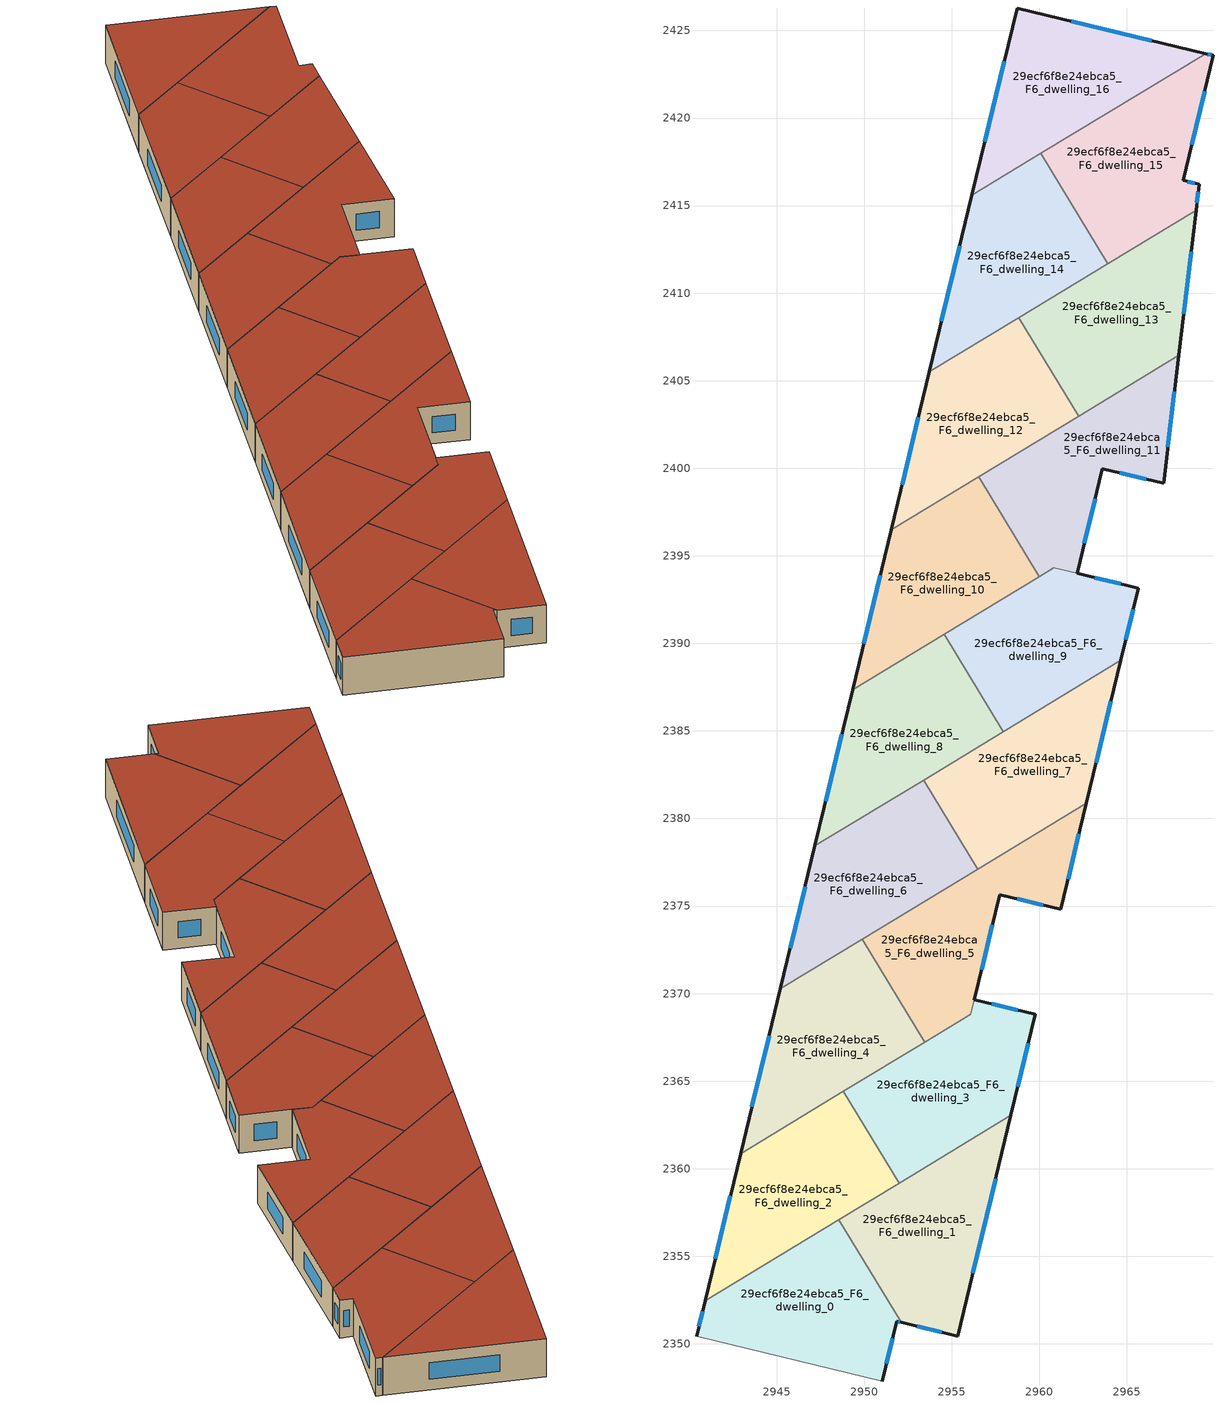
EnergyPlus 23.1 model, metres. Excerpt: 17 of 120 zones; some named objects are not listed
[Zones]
29ecf6f8e24ebca5_F6_dwelling_0
 floor to 29ecf6f8e24ebca5_F5_dwelling_0 (EU_floor_Construction): 2948.57,2357.09 2952.12,2351.22 2951.87,2351.29 2951.03,2347.88 2940.43,2350.44 2940.92,2352.45 z18
 wall outside (EU_wall_Construction): 2951.03,2347.88 2951.87,2351.29 2952.12,2351.22 / 2940.92,2352.45 2940.43,2350.44 z18:21
 wall to 29ecf6f8e24ebca5_F6_dwelling_1 (EU_wall_Construction): 2952.12,2351.22 2948.57,2357.09 z18:21
 wall adiabatic (EU_wall_Construction): 2940.43,2350.44 2951.03,2347.88 z18:21
 wall to 29ecf6f8e24ebca5_F6_dwelling_2 (EU_wall_Construction): 2948.57,2357.09 2940.92,2352.45 z18:21
 window (EU_Window_Construction): 2951.94,2351.27 2952.05,2351.24 / 2951.27,2348.85 2951.63,2350.31 / 2940.78,2351.87 2940.57,2351.01 z18.86:20.14
 roof outside (EU_roof_Construction): 2951.03,2347.88 2951.87,2351.29 2952.12,2351.22 2948.57,2357.09 2940.92,2352.45 2940.43,2350.44 z21
29ecf6f8e24ebca5_F6_dwelling_1
 floor to 29ecf6f8e24ebca5_F5_dwelling_1 (EU_floor_Construction): 2958.39,2363.04 2955.35,2350.44 2952.12,2351.22 2948.57,2357.09 z18
 wall outside (EU_wall_Construction): 2952.12,2351.22 2955.35,2350.44 2958.39,2363.04 z18:21
 wall to 29ecf6f8e24ebca5_F6_dwelling_3 (EU_wall_Construction): 2958.39,2363.04 2952,2359.17 z18:21
 wall to 29ecf6f8e24ebca5_F6_dwelling_2 (EU_wall_Construction): 2952,2359.17 2948.57,2357.09 z18:21
 window (EU_Window_Construction): 2953.04,2351 2954.42,2350.66 / 2956.22,2354.04 2957.52,2359.44 z18.86:20.14
 roof outside (EU_roof_Construction): 2955.35,2350.44 2958.39,2363.04 2948.57,2357.09 2952.12,2351.22 z21
29ecf6f8e24ebca5_F6_dwelling_10
 floor to 29ecf6f8e24ebca5_F5_dwelling_10 (EU_floor_Construction): 2956.54,2399.51 2959.99,2393.81 2949.34,2387.36 2951.55,2396.49 z18
 wall outside (EU_wall_Construction): 2951.55,2396.49 2949.34,2387.36 z18:21
 wall to 29ecf6f8e24ebca5_F6_dwelling_11 (EU_wall_Construction): 2959.99,2393.81 2956.54,2399.51 z18:21
 wall to 29ecf6f8e24ebca5_F6_dwelling_9 (EU_wall_Construction): 2954.57,2390.53 2959.99,2393.81 z18:21
 wall to 29ecf6f8e24ebca5_F6_dwelling_12 (EU_wall_Construction): 2956.54,2399.51 2951.55,2396.49 z18:21
 wall to 29ecf6f8e24ebca5_F6_dwelling_8 (EU_wall_Construction): 2949.34,2387.36 2954.57,2390.53 z18:21
 window (EU_Window_Construction): 2950.92,2393.88 2949.97,2389.97 z18.86:20.14
 roof outside (EU_roof_Construction): 2959.99,2393.81 2956.54,2399.51 2951.55,2396.49 2949.34,2387.36 z21
29ecf6f8e24ebca5_F6_dwelling_11
 floor to 29ecf6f8e24ebca5_F5_dwelling_11 (EU_floor_Construction): 2967.97,2406.44 2967.1,2399.13 2963.61,2399.98 2962.17,2394 2960.83,2394.32 2959.99,2393.81 2956.54,2399.51 z18
 wall outside (EU_wall_Construction): 2962.17,2394 2963.61,2399.98 2967.1,2399.13 2967.97,2406.44 z18:21
 wall to 29ecf6f8e24ebca5_F6_dwelling_9 (EU_wall_Construction): 2960.83,2394.32 2962.17,2394 / 2959.99,2393.81 2960.82,2394.32 z18:21
 wall to 29ecf6f8e24ebca5_F6_dwelling_13 (EU_wall_Construction): 2967.97,2406.44 2962.26,2402.98 z18:21
 wall to 29ecf6f8e24ebca5_F6_dwelling_12 (EU_wall_Construction): 2962.26,2402.98 2956.54,2399.51 z18:21
 window (EU_Window_Construction): 2967.35,2401.22 2967.72,2404.36 / 2964.61,2399.74 2966.1,2399.38 / 2962.58,2395.71 2963.2,2398.27 z18.86:20.14
 roof outside (EU_roof_Construction): 2967.1,2399.13 2967.97,2406.44 2956.54,2399.51 2959.99,2393.81 2960.83,2394.32 2962.17,2394 2963.61,2399.98 z21
29ecf6f8e24ebca5_F6_dwelling_12
 floor to 29ecf6f8e24ebca5_F5_dwelling_12 (EU_floor_Construction): 2958.85,2408.6 2962.26,2402.98 2951.55,2396.49 2953.72,2405.5 z18
 wall outside (EU_wall_Construction): 2953.72,2405.5 2951.55,2396.49 z18:21
 wall to 29ecf6f8e24ebca5_F6_dwelling_13 (EU_wall_Construction): 2962.26,2402.98 2958.85,2408.6 z18:21
 wall to 29ecf6f8e24ebca5_F6_dwelling_14 (EU_wall_Construction): 2958.85,2408.6 2953.72,2405.5 z18:21
 window (EU_Window_Construction): 2953.1,2402.92 2952.17,2399.06 z18.86:20.14
 roof outside (EU_roof_Construction): 2962.26,2402.98 2958.85,2408.6 2953.72,2405.5 2951.55,2396.49 z21
29ecf6f8e24ebca5_F6_dwelling_13
 floor to 29ecf6f8e24ebca5_F5_dwelling_13 (EU_floor_Construction): 2968.96,2414.74 2967.97,2406.44 2962.26,2402.98 2958.85,2408.6 z18
 wall outside (EU_wall_Construction): 2967.97,2406.44 2968.96,2414.74 z18:21
 wall to 29ecf6f8e24ebca5_F6_dwelling_15 (EU_wall_Construction): 2968.96,2414.74 2963.92,2411.68 z18:21
 wall to 29ecf6f8e24ebca5_F6_dwelling_14 (EU_wall_Construction): 2963.92,2411.68 2958.85,2408.6 z18:21
 window (EU_Window_Construction): 2968.25,2408.81 2968.68,2412.37 z18.86:20.14
 roof outside (EU_roof_Construction): 2967.97,2406.44 2968.96,2414.74 2958.85,2408.6 2962.26,2402.98 z21
29ecf6f8e24ebca5_F6_dwelling_14
 floor to 29ecf6f8e24ebca5_F5_dwelling_14 (EU_floor_Construction): 2960.1,2417.98 2963.92,2411.68 2953.72,2405.5 2956.16,2415.59 z18
 wall outside (EU_wall_Construction): 2956.16,2415.59 2953.72,2405.5 z18:21
 wall to 29ecf6f8e24ebca5_F6_dwelling_15 (EU_wall_Construction): 2963.92,2411.68 2960.1,2417.98 z18:21
 wall to 29ecf6f8e24ebca5_F6_dwelling_16 (EU_wall_Construction): 2960.1,2417.98 2956.16,2415.59 z18:21
 window (EU_Window_Construction): 2955.46,2412.71 2954.42,2408.38 z18.86:20.14
 roof outside (EU_roof_Construction): 2963.92,2411.68 2960.1,2417.98 2956.16,2415.59 2953.72,2405.5 z21
29ecf6f8e24ebca5_F6_dwelling_15
 floor to 29ecf6f8e24ebca5_F5_dwelling_15 (EU_floor_Construction): 2969.95,2423.58 2968.23,2416.43 2969.14,2416.21 2968.96,2414.74 2963.92,2411.68 2960.1,2417.98 2969.51,2423.68 z18
 wall outside (EU_wall_Construction): 2968.96,2414.74 2969.14,2416.21 2968.23,2416.43 2969.95,2423.58 2969.51,2423.68 z18:21
 wall to 29ecf6f8e24ebca5_F6_dwelling_16 (EU_wall_Construction): 2969.51,2423.68 2960.1,2417.98 z18:21
 window (EU_Window_Construction): 2968.72,2418.47 2969.46,2421.54 / 2968.88,2416.28 2968.49,2416.37 / 2969.01,2415.16 2969.09,2415.79 / 2969.82,2423.61 2969.63,2423.65 z18.86:20.14
 roof outside (EU_roof_Construction): 2968.96,2414.74 2969.14,2416.21 2968.23,2416.43 2969.95,2423.58 2969.51,2423.68 2960.1,2417.98 2963.92,2411.68 z21
29ecf6f8e24ebca5_F6_dwelling_16
 floor to 29ecf6f8e24ebca5_F5_dwelling_16 (EU_floor_Construction): 2969.51,2423.68 2956.16,2415.59 2958.74,2426.28 z18
 wall outside (EU_wall_Construction): 2969.51,2423.68 2958.74,2426.28 2956.16,2415.59 z18:21
 window (EU_Window_Construction): 2958,2423.23 2956.9,2418.65 / 2966.43,2424.43 2961.82,2425.54 z18.86:20.14
 roof outside (EU_roof_Construction): 2969.51,2423.68 2958.74,2426.28 2956.16,2415.59 z21
29ecf6f8e24ebca5_F6_dwelling_2
 floor to 29ecf6f8e24ebca5_F5_dwelling_2 (EU_floor_Construction): 2948.82,2364.42 2952,2359.17 2940.92,2352.45 2942.95,2360.87 z18
 wall outside (EU_wall_Construction): 2942.95,2360.87 2940.92,2352.45 z18:21
 wall to 29ecf6f8e24ebca5_F6_dwelling_3 (EU_wall_Construction): 2952,2359.17 2948.82,2364.42 z18:21
 wall to 29ecf6f8e24ebca5_F6_dwelling_4 (EU_wall_Construction): 2948.82,2364.42 2942.95,2360.87 z18:21
 window (EU_Window_Construction): 2942.37,2358.46 2941.5,2354.85 z18.86:20.14
 roof outside (EU_roof_Construction): 2952,2359.17 2948.82,2364.42 2942.95,2360.87 2940.92,2352.45 z21
29ecf6f8e24ebca5_F6_dwelling_3
 floor to 29ecf6f8e24ebca5_F5_dwelling_3 (EU_floor_Construction): 2959.78,2368.81 2958.39,2363.04 2952,2359.17 2948.82,2364.42 2956.09,2368.84 2956.29,2369.65 z18
 wall outside (EU_wall_Construction): 2958.39,2363.04 2959.78,2368.81 2956.29,2369.65 z18:21
 wall to 29ecf6f8e24ebca5_F6_dwelling_5 (EU_wall_Construction): 2956.29,2369.65 2956.09,2368.84 / 2956.09,2368.83 2953.45,2367.23 z18:21
 wall to 29ecf6f8e24ebca5_F6_dwelling_4 (EU_wall_Construction): 2953.45,2367.23 2948.82,2364.42 z18:21
 window (EU_Window_Construction): 2958.78,2369.05 2957.29,2369.41 / 2958.79,2364.69 2959.38,2367.16 z18.86:20.14
 roof outside (EU_roof_Construction): 2958.39,2363.04 2959.78,2368.81 2956.29,2369.65 2956.09,2368.84 2948.82,2364.42 2952,2359.17 z21
29ecf6f8e24ebca5_F6_dwelling_4
 floor to 29ecf6f8e24ebca5_F5_dwelling_4 (EU_floor_Construction): 2949.89,2373.1 2953.45,2367.23 2942.95,2360.87 2945.22,2370.27 z18
 wall outside (EU_wall_Construction): 2945.22,2370.27 2942.95,2360.87 z18:21
 wall to 29ecf6f8e24ebca5_F6_dwelling_5 (EU_wall_Construction): 2953.45,2367.23 2949.89,2373.1 z18:21
 wall to 29ecf6f8e24ebca5_F6_dwelling_6 (EU_wall_Construction): 2949.89,2373.1 2945.22,2370.27 z18:21
 window (EU_Window_Construction): 2944.57,2367.58 2943.6,2363.55 z18.86:20.14
 roof outside (EU_roof_Construction): 2953.45,2367.23 2949.89,2373.1 2945.22,2370.27 2942.95,2360.87 z21
29ecf6f8e24ebca5_F6_dwelling_5
 floor to 29ecf6f8e24ebca5_F5_dwelling_5 (EU_floor_Construction): 2962.69,2380.86 2961.23,2374.81 2957.74,2375.65 2956.29,2369.66 2956.09,2368.83 2953.45,2367.23 2949.89,2373.1 z18
 wall outside (EU_wall_Construction): 2956.29,2369.66 2957.74,2375.65 2961.23,2374.81 2962.69,2380.86 z18:21
 wall to 29ecf6f8e24ebca5_F6_dwelling_7 (EU_wall_Construction): 2962.69,2380.86 2956.48,2377.1 z18:21
 wall to 29ecf6f8e24ebca5_F6_dwelling_6 (EU_wall_Construction): 2956.48,2377.1 2949.89,2373.1 z18:21
 window (EU_Window_Construction): 2961.65,2376.54 2962.27,2379.13 / 2958.74,2375.41 2960.23,2375.05 / 2956.71,2371.37 2957.33,2373.94 z18.86:20.14
 roof outside (EU_roof_Construction): 2956.09,2368.83 2957.74,2375.65 2961.23,2374.81 2962.69,2380.86 2949.89,2373.1 2953.45,2367.23 z21
29ecf6f8e24ebca5_F6_dwelling_6
 floor to 29ecf6f8e24ebca5_F5_dwelling_6 (EU_floor_Construction): 2953.39,2382.2 2956.48,2377.1 2945.22,2370.27 2947.19,2378.43 z18
 wall outside (EU_wall_Construction): 2947.19,2378.43 2945.22,2370.27 z18:21
 wall to 29ecf6f8e24ebca5_F6_dwelling_7 (EU_wall_Construction): 2956.48,2377.1 2953.39,2382.2 z18:21
 wall to 29ecf6f8e24ebca5_F6_dwelling_8 (EU_wall_Construction): 2953.39,2382.2 2947.19,2378.43 z18:21
 window (EU_Window_Construction): 2946.63,2376.1 2945.78,2372.6 z18.86:20.14
 roof outside (EU_roof_Construction): 2956.48,2377.1 2953.39,2382.2 2947.19,2378.43 2945.22,2370.27 z21
29ecf6f8e24ebca5_F6_dwelling_7
 floor to 29ecf6f8e24ebca5_F5_dwelling_7 (EU_floor_Construction): 2964.66,2389.03 2962.69,2380.86 2956.48,2377.1 2953.39,2382.2 z18
 wall outside (EU_wall_Construction): 2962.69,2380.86 2964.66,2389.03 z18:21
 wall to 29ecf6f8e24ebca5_F6_dwelling_9 (EU_wall_Construction): 2964.66,2389.03 2957.95,2384.96 z18:21
 wall to 29ecf6f8e24ebca5_F6_dwelling_8 (EU_wall_Construction): 2957.95,2384.96 2953.39,2382.2 z18:21
 window (EU_Window_Construction): 2963.25,2383.19 2964.1,2386.69 z18.86:20.14
 roof outside (EU_roof_Construction): 2962.69,2380.86 2964.66,2389.03 2953.39,2382.2 2956.48,2377.1 z21
29ecf6f8e24ebca5_F6_dwelling_8
 floor to 29ecf6f8e24ebca5_F5_dwelling_8 (EU_floor_Construction): 2954.57,2390.53 2957.95,2384.96 2947.19,2378.43 2949.34,2387.36 z18
 wall outside (EU_wall_Construction): 2949.34,2387.36 2947.19,2378.43 z18:21
 wall to 29ecf6f8e24ebca5_F6_dwelling_9 (EU_wall_Construction): 2957.95,2384.96 2954.57,2390.53 z18:21
 window (EU_Window_Construction): 2948.73,2384.81 2947.81,2380.98 z18.86:20.14
 roof outside (EU_roof_Construction): 2957.95,2384.96 2954.57,2390.53 2949.34,2387.36 2947.19,2378.43 z21
29ecf6f8e24ebca5_F6_dwelling_9
 floor to 29ecf6f8e24ebca5_F5_dwelling_9 (EU_floor_Construction): 2965.66,2393.16 2965.65,2393.11 2964.66,2389.03 2957.95,2384.96 2954.57,2390.53 2960.82,2394.32 z18
 wall outside (EU_wall_Construction): 2964.66,2389.03 2965.65,2393.11 2965.66,2393.16 2962.18,2394 z18:21
 window (EU_Window_Construction): 2964.66,2393.4 2963.17,2393.75 / 2964.94,2390.19 2965.36,2391.94 z18.86:20.14
 roof outside (EU_roof_Construction): 2964.66,2389.03 2965.65,2393.11 2965.66,2393.16 2960.83,2394.32 2954.57,2390.53 2957.95,2384.96 z21
[Building]
EU S2 Campaign: North Axis=0; Terrain=City; Solar Distribution=FullExterior
[Site:Location]
Helsinki-Vantaa.AP: Latitude=60.317; Longitude=24.963; Time Zone=2; Elevation=54.6
[SizingPeriod:WeatherFileDays]
AnnualSizingPeriod: Begin Month=1; Begin Day of Month=1; End Month=12; End Day of Month=31; Day of Week for Start Day=Monday; Use Weather File Daylight Saving Period=No; Use Weather File Rain and Snow Indicators=No
[MATERIAL]
EU_InternalMass_Material: Roughness=MediumRough; Thickness=0.1; Conductivity=1; Density=1800; Specific Heat=900; Thermal Absorptance=0.9; Solar Absorptance=0.7; Visible Absorptance=0.7
[MATERIAL:NOMASS] Roughness=MediumRough; Thermal Absorptance=0.9; Solar Absorptance=0.7; Visible Absorptance=0.7
Name | Thermal Resistance
EU_wall_NoMass | 5.91765
EU_roof_NoMass | 11.1778
EU_floor_NoMass | 6.2875
[WINDOWMATERIAL:SIMPLEGLAZINGSYSTEM]
EU_Window_SimpleGlazing: UFactor=0.994035; Solar Heat Gain Coefficient=0.7; Visible Transmittance=0.7
[CONSTRUCTION]
EU_wall_Construction: EU_wall_NoMass
EU_roof_Construction: EU_roof_NoMass
EU_floor_Construction: EU_floor_NoMass
EU_Window_Construction: EU_Window_SimpleGlazing
EU_InternalMass_Construction: EU_InternalMass_Material
[ZONE] Type=1; Multiplier=1; Ceiling Height=autocalculate; Floor Area=autocalculate; Part of Total Floor Area=Yes
Name | Volume
29ecf6f8e24ebca5_F6_dwelling_0; 29ecf6f8e24ebca5_F6_dwelling_2 | 182.687
29ecf6f8e24ebca5_F6_dwelling_1 | 182.684
29ecf6f8e24ebca5_F6_dwelling_10; 29ecf6f8e24ebca5_F6_dwelling_15 | 182.676
29ecf6f8e24ebca5_F6_dwelling_11 | 185.533
29ecf6f8e24ebca5_F6_dwelling_12; 29ecf6f8e24ebca5_F6_dwelling_14 | 182.673
29ecf6f8e24ebca5_F6_dwelling_13 | 182.67
29ecf6f8e24ebca5_F6_dwelling_16 | 182.695
29ecf6f8e24ebca5_F6_dwelling_3 | 183.741
29ecf6f8e24ebca5_F6_dwelling_4 | 182.698
29ecf6f8e24ebca5_F6_dwelling_5 | 181.612
29ecf6f8e24ebca5_F6_dwelling_6 | 182.683
29ecf6f8e24ebca5_F6_dwelling_7 | 182.703
29ecf6f8e24ebca5_F6_dwelling_8 | 182.655
29ecf6f8e24ebca5_F6_dwelling_9 | 179.774
[INTERNALMASS] Construction=EU_InternalMass_Construction
Name | Zone or ZoneList | Surface Area
29ecf6f8e24ebca5_F6_dwelling_0_EU_InternalMass | 29ecf6f8e24ebca5_F6_dwelling_0 | 60.8951
29ecf6f8e24ebca5_F6_dwelling_1_EU_InternalMass | 29ecf6f8e24ebca5_F6_dwelling_1 | 60.896
29ecf6f8e24ebca5_F6_dwelling_2_EU_InternalMass | 29ecf6f8e24ebca5_F6_dwelling_2 | 60.8991
29ecf6f8e24ebca5_F6_dwelling_3_EU_InternalMass | 29ecf6f8e24ebca5_F6_dwelling_3 | 61.2468
29ecf6f8e24ebca5_F6_dwelling_4_EU_InternalMass | 29ecf6f8e24ebca5_F6_dwelling_4 | 60.8986
29ecf6f8e24ebca5_F6_dwelling_5_EU_InternalMass | 29ecf6f8e24ebca5_F6_dwelling_5 | 60.5409
29ecf6f8e24ebca5_F6_dwelling_6_EU_InternalMass | 29ecf6f8e24ebca5_F6_dwelling_6 | 60.8939
29ecf6f8e24ebca5_F6_dwelling_7_EU_InternalMass | 29ecf6f8e24ebca5_F6_dwelling_7 | 60.9035
29ecf6f8e24ebca5_F6_dwelling_8_EU_InternalMass | 29ecf6f8e24ebca5_F6_dwelling_8 | 60.8873
29ecf6f8e24ebca5_F6_dwelling_9_EU_InternalMass | 29ecf6f8e24ebca5_F6_dwelling_9 | 59.9343
29ecf6f8e24ebca5_F6_dwelling_10_EU_InternalMass | 29ecf6f8e24ebca5_F6_dwelling_10 | 60.8934
29ecf6f8e24ebca5_F6_dwelling_11_EU_InternalMass | 29ecf6f8e24ebca5_F6_dwelling_11 | 61.8456
29ecf6f8e24ebca5_F6_dwelling_12_EU_InternalMass | 29ecf6f8e24ebca5_F6_dwelling_12 | 60.8902
29ecf6f8e24ebca5_F6_dwelling_13_EU_InternalMass | 29ecf6f8e24ebca5_F6_dwelling_13 | 60.8885
29ecf6f8e24ebca5_F6_dwelling_14_EU_InternalMass | 29ecf6f8e24ebca5_F6_dwelling_14 | 60.8926
29ecf6f8e24ebca5_F6_dwelling_15_EU_InternalMass | 29ecf6f8e24ebca5_F6_dwelling_15 | 60.8907
29ecf6f8e24ebca5_F6_dwelling_16_EU_InternalMass | 29ecf6f8e24ebca5_F6_dwelling_16 | 60.8983
[OTHEREQUIPMENT] Fuel Type=Electricity; Design Level Calculation Method=Watts/Area; Power per Zone Floor Area=1; Fraction Latent=0; Fraction Radiant=0; Fraction Lost=0; Carbon Dioxide Generation Rate=0; EndUse Subcategory=EU_Step8_InternalGains
Name | Zone or ZoneList or Space or SpaceList | Schedule
EU_Step8_InternalGain_29ecf6f8e24ebca5_F6_dwelling_0_f000 | 29ecf6f8e24ebca5_F6_dwelling_0 | EU_Step8_GainSchedule_29ecf6f8e24ebca5_F6_dwelling_0_f000
EU_Step8_InternalGain_29ecf6f8e24ebca5_F6_dwelling_1_f000 | 29ecf6f8e24ebca5_F6_dwelling_1 | EU_Step8_GainSchedule_29ecf6f8e24ebca5_F6_dwelling_1_f000
EU_Step8_InternalGain_29ecf6f8e24ebca5_F6_dwelling_2_f000 | 29ecf6f8e24ebca5_F6_dwelling_2 | EU_Step8_GainSchedule_29ecf6f8e24ebca5_F6_dwelling_2_f000
EU_Step8_InternalGain_29ecf6f8e24ebca5_F6_dwelling_3_f000 | 29ecf6f8e24ebca5_F6_dwelling_3 | EU_Step8_GainSchedule_29ecf6f8e24ebca5_F6_dwelling_3_f000
EU_Step8_InternalGain_29ecf6f8e24ebca5_F6_dwelling_4_f000 | 29ecf6f8e24ebca5_F6_dwelling_4 | EU_Step8_GainSchedule_29ecf6f8e24ebca5_F6_dwelling_4_f000
EU_Step8_InternalGain_29ecf6f8e24ebca5_F6_dwelling_5_f000 | 29ecf6f8e24ebca5_F6_dwelling_5 | EU_Step8_GainSchedule_29ecf6f8e24ebca5_F6_dwelling_5_f000
EU_Step8_InternalGain_29ecf6f8e24ebca5_F6_dwelling_6_f000 | 29ecf6f8e24ebca5_F6_dwelling_6 | EU_Step8_GainSchedule_29ecf6f8e24ebca5_F6_dwelling_6_f000
EU_Step8_InternalGain_29ecf6f8e24ebca5_F6_dwelling_7_f000 | 29ecf6f8e24ebca5_F6_dwelling_7 | EU_Step8_GainSchedule_29ecf6f8e24ebca5_F6_dwelling_7_f000
EU_Step8_InternalGain_29ecf6f8e24ebca5_F6_dwelling_8_f000 | 29ecf6f8e24ebca5_F6_dwelling_8 | EU_Step8_GainSchedule_29ecf6f8e24ebca5_F6_dwelling_8_f000
EU_Step8_InternalGain_29ecf6f8e24ebca5_F6_dwelling_9_f000 | 29ecf6f8e24ebca5_F6_dwelling_9 | EU_Step8_GainSchedule_29ecf6f8e24ebca5_F6_dwelling_9_f000
EU_Step8_InternalGain_29ecf6f8e24ebca5_F6_dwelling_10_f000 | 29ecf6f8e24ebca5_F6_dwelling_10 | EU_Step8_GainSchedule_29ecf6f8e24ebca5_F6_dwelling_10_f000
EU_Step8_InternalGain_29ecf6f8e24ebca5_F6_dwelling_11_f000 | 29ecf6f8e24ebca5_F6_dwelling_11 | EU_Step8_GainSchedule_29ecf6f8e24ebca5_F6_dwelling_11_f000
EU_Step8_InternalGain_29ecf6f8e24ebca5_F6_dwelling_12_f000 | 29ecf6f8e24ebca5_F6_dwelling_12 | EU_Step8_GainSchedule_29ecf6f8e24ebca5_F6_dwelling_12_f000
EU_Step8_InternalGain_29ecf6f8e24ebca5_F6_dwelling_13_f000 | 29ecf6f8e24ebca5_F6_dwelling_13 | EU_Step8_GainSchedule_29ecf6f8e24ebca5_F6_dwelling_13_f000
EU_Step8_InternalGain_29ecf6f8e24ebca5_F6_dwelling_14_f000 | 29ecf6f8e24ebca5_F6_dwelling_14 | EU_Step8_GainSchedule_29ecf6f8e24ebca5_F6_dwelling_14_f000
EU_Step8_InternalGain_29ecf6f8e24ebca5_F6_dwelling_15_f000 | 29ecf6f8e24ebca5_F6_dwelling_15 | EU_Step8_GainSchedule_29ecf6f8e24ebca5_F6_dwelling_15_f000
EU_Step8_InternalGain_29ecf6f8e24ebca5_F6_dwelling_16_f000 | 29ecf6f8e24ebca5_F6_dwelling_16 | EU_Step8_GainSchedule_29ecf6f8e24ebca5_F6_dwelling_16_f000
[ZONEVENTILATION:DESIGNFLOWRATE] Schedule=EU_AlwaysOn; Design Flow Rate Calculation Method=AirChanges/Hour; Air Changes per Hour=0.596421; Ventilation Type=Natural; Fan Pressure Rise=0; Fan Total Efficiency=1; Constant Term Coefficient=1; Temperature Term Coefficient=0; Velocity Term Coefficient=0; Velocity Squared Term Coefficient=0; Minimum Indoor Temperature=-100; Maximum Indoor Temperature=100; Delta Temperature=-100; Minimum Outdoor Temperature=-100; Maximum Outdoor Temperature=100; Maximum Wind Speed=40
Name | Zone or ZoneList or Space or SpaceList
EU_ConstantAir_29ecf6f8e24ebca5_F6_dwelling_0 | 29ecf6f8e24ebca5_F6_dwelling_0
EU_ConstantAir_29ecf6f8e24ebca5_F6_dwelling_1 | 29ecf6f8e24ebca5_F6_dwelling_1
EU_ConstantAir_29ecf6f8e24ebca5_F6_dwelling_2 | 29ecf6f8e24ebca5_F6_dwelling_2
EU_ConstantAir_29ecf6f8e24ebca5_F6_dwelling_3 | 29ecf6f8e24ebca5_F6_dwelling_3
EU_ConstantAir_29ecf6f8e24ebca5_F6_dwelling_4 | 29ecf6f8e24ebca5_F6_dwelling_4
EU_ConstantAir_29ecf6f8e24ebca5_F6_dwelling_5 | 29ecf6f8e24ebca5_F6_dwelling_5
EU_ConstantAir_29ecf6f8e24ebca5_F6_dwelling_6 | 29ecf6f8e24ebca5_F6_dwelling_6
EU_ConstantAir_29ecf6f8e24ebca5_F6_dwelling_7 | 29ecf6f8e24ebca5_F6_dwelling_7
EU_ConstantAir_29ecf6f8e24ebca5_F6_dwelling_8 | 29ecf6f8e24ebca5_F6_dwelling_8
EU_ConstantAir_29ecf6f8e24ebca5_F6_dwelling_9 | 29ecf6f8e24ebca5_F6_dwelling_9
EU_ConstantAir_29ecf6f8e24ebca5_F6_dwelling_10 | 29ecf6f8e24ebca5_F6_dwelling_10
EU_ConstantAir_29ecf6f8e24ebca5_F6_dwelling_11 | 29ecf6f8e24ebca5_F6_dwelling_11
EU_ConstantAir_29ecf6f8e24ebca5_F6_dwelling_12 | 29ecf6f8e24ebca5_F6_dwelling_12
EU_ConstantAir_29ecf6f8e24ebca5_F6_dwelling_13 | 29ecf6f8e24ebca5_F6_dwelling_13
EU_ConstantAir_29ecf6f8e24ebca5_F6_dwelling_14 | 29ecf6f8e24ebca5_F6_dwelling_14
EU_ConstantAir_29ecf6f8e24ebca5_F6_dwelling_15 | 29ecf6f8e24ebca5_F6_dwelling_15
EU_ConstantAir_29ecf6f8e24ebca5_F6_dwelling_16 | 29ecf6f8e24ebca5_F6_dwelling_16
[HVACTEMPLATE:ZONE:IDEALLOADSAIRSYSTEM] System Availability Schedule=EU_AlwaysOn; Maximum Heating Supply Air Temperature=50; Minimum Cooling Supply Air Temperature=13; Maximum Heating Supply Air Humidity Ratio=0.0156; Minimum Cooling Supply Air Humidity Ratio=0.0077; Heating Limit=NoLimit; Cooling Limit=NoLimit; Heating Availability Schedule=EU_AlwaysOn; Cooling Availability Schedule=EU_CoolingOff; Dehumidification Control Type=ConstantSensibleHeatRatio; Cooling Sensible Heat Ratio=0.7; Dehumidification Setpoint=60; Humidification Control Type=None; Humidification Setpoint=30; Outdoor Air Method=None; Outdoor Air Flow Rate per Person=0.00944; Outdoor Air Flow Rate per Zone Floor Area=0; Outdoor Air Flow Rate per Zone=0; Demand Controlled Ventilation Type=None; Outdoor Air Economizer Type=NoEconomizer; Heat Recovery Type=None; Sensible Heat Recovery Effectiveness=0.7; Latent Heat Recovery Effectiveness=0.65
Name | Template Thermostat
29ecf6f8e24ebca5_F6_dwelling_0 | EU_HeatOnly_29ecf6f8e24ebca5_F6_dwelling_0
29ecf6f8e24ebca5_F6_dwelling_1 | EU_HeatOnly_29ecf6f8e24ebca5_F6_dwelling_1
29ecf6f8e24ebca5_F6_dwelling_2 | EU_HeatOnly_29ecf6f8e24ebca5_F6_dwelling_2
29ecf6f8e24ebca5_F6_dwelling_3 | EU_HeatOnly_29ecf6f8e24ebca5_F6_dwelling_3
29ecf6f8e24ebca5_F6_dwelling_4 | EU_HeatOnly_29ecf6f8e24ebca5_F6_dwelling_4
29ecf6f8e24ebca5_F6_dwelling_5 | EU_HeatOnly_29ecf6f8e24ebca5_F6_dwelling_5
29ecf6f8e24ebca5_F6_dwelling_6 | EU_HeatOnly_29ecf6f8e24ebca5_F6_dwelling_6
29ecf6f8e24ebca5_F6_dwelling_7 | EU_HeatOnly_29ecf6f8e24ebca5_F6_dwelling_7
29ecf6f8e24ebca5_F6_dwelling_8 | EU_HeatOnly_29ecf6f8e24ebca5_F6_dwelling_8
29ecf6f8e24ebca5_F6_dwelling_9 | EU_HeatOnly_29ecf6f8e24ebca5_F6_dwelling_9
29ecf6f8e24ebca5_F6_dwelling_10 | EU_HeatOnly_29ecf6f8e24ebca5_F6_dwelling_10
29ecf6f8e24ebca5_F6_dwelling_11 | EU_HeatOnly_29ecf6f8e24ebca5_F6_dwelling_11
29ecf6f8e24ebca5_F6_dwelling_12 | EU_HeatOnly_29ecf6f8e24ebca5_F6_dwelling_12
29ecf6f8e24ebca5_F6_dwelling_13 | EU_HeatOnly_29ecf6f8e24ebca5_F6_dwelling_13
29ecf6f8e24ebca5_F6_dwelling_14 | EU_HeatOnly_29ecf6f8e24ebca5_F6_dwelling_14
29ecf6f8e24ebca5_F6_dwelling_15 | EU_HeatOnly_29ecf6f8e24ebca5_F6_dwelling_15
29ecf6f8e24ebca5_F6_dwelling_16 | EU_HeatOnly_29ecf6f8e24ebca5_F6_dwelling_16
[SIZING:ZONE] Zone Cooling Design Supply Air Temperature Input Method=SupplyAirTemperature; Zone Cooling Design Supply Air Temperature=13; Zone Heating Design Supply Air Temperature Input Method=SupplyAirTemperature; Zone Heating Design Supply Air Temperature=50; Zone Cooling Design Supply Air Humidity Ratio=0.008; Zone Heating Design Supply Air Humidity Ratio=0.008; Cooling Design Air Flow Method=DesignDay; Cooling Design Air Flow Rate=0; Cooling Minimum Air Flow per Zone Floor Area=0.000762; Cooling Minimum Air Flow=0; Cooling Minimum Air Flow Fraction=0.2; Heating Design Air Flow Method=DesignDay; Heating Design Air Flow Rate=0; Heating Maximum Air Flow per Zone Floor Area=0.002032; Heating Maximum Air Flow=0.141576; Heating Maximum Air Flow Fraction=0.3; Account for Dedicated Outdoor Air System=No; Dedicated Outdoor Air System Control Strategy=NeutralSupplyAir; Dedicated Outdoor Air Low Setpoint Temperature for Design=autosize; Dedicated Outdoor Air High Setpoint Temperature for Design=autosize; Zone Load Sizing Method=Sensible Load Only No Latent Load; Zone Latent Cooling Design Supply Air Humidity Ratio Input Method=HumidityRatioDifference; Zone Cooling Design Supply Air Humidity Ratio Difference=0.005; Zone Latent Heating Design Supply Air Humidity Ratio Input Method=HumidityRatioDifference; Zone Humidification Design Supply Air Humidity Ratio Difference=0.005
29ecf6f8e24ebca5_F6_dwelling_0; 29ecf6f8e24ebca5_F6_dwelling_1; 29ecf6f8e24ebca5_F6_dwelling_2; 29ecf6f8e24ebca5_F6_dwelling_3; 29ecf6f8e24ebca5_F6_dwelling_4; 29ecf6f8e24ebca5_F6_dwelling_5; 29ecf6f8e24ebca5_F6_dwelling_6; 29ecf6f8e24ebca5_F6_dwelling_7; 29ecf6f8e24ebca5_F6_dwelling_8; 29ecf6f8e24ebca5_F6_dwelling_9; 29ecf6f8e24ebca5_F6_dwelling_10; 29ecf6f8e24ebca5_F6_dwelling_11; 29ecf6f8e24ebca5_F6_dwelling_12; 29ecf6f8e24ebca5_F6_dwelling_13; 29ecf6f8e24ebca5_F6_dwelling_14; 29ecf6f8e24ebca5_F6_dwelling_15; 29ecf6f8e24ebca5_F6_dwelling_16
[SCHEDULE:CONSTANT]
Name | Hourly Value
EU_AlwaysOn | 1
EU_CoolingOff | 0
[SCHEDULE:FILE] Column Number=1; Rows to Skip at Top=0; Number of Hours of Data=8760; Column Separator=Comma; Interpolate to Timestep=No; Minutes per Item=60; Adjust Schedule for Daylight Savings=Yes
Name | File
EU_Step8_GainSchedule_29ecf6f8e24ebca5_F6_dwelling_0_f000 | ../../schedules/29ecf6f8e24ebca5/29ecf6f8e24ebca5_F6_dwelling_0_f000_gain.csv
EU_Step8_GainSchedule_29ecf6f8e24ebca5_F6_dwelling_1_f000 | ../../schedules/29ecf6f8e24ebca5/29ecf6f8e24ebca5_F6_dwelling_1_f000_gain.csv
EU_Step8_GainSchedule_29ecf6f8e24ebca5_F6_dwelling_2_f000 | ../../schedules/29ecf6f8e24ebca5/29ecf6f8e24ebca5_F6_dwelling_2_f000_gain.csv
EU_Step8_GainSchedule_29ecf6f8e24ebca5_F6_dwelling_3_f000 | ../../schedules/29ecf6f8e24ebca5/29ecf6f8e24ebca5_F6_dwelling_3_f000_gain.csv
EU_Step8_GainSchedule_29ecf6f8e24ebca5_F6_dwelling_4_f000 | ../../schedules/29ecf6f8e24ebca5/29ecf6f8e24ebca5_F6_dwelling_4_f000_gain.csv
EU_Step8_GainSchedule_29ecf6f8e24ebca5_F6_dwelling_5_f000 | ../../schedules/29ecf6f8e24ebca5/29ecf6f8e24ebca5_F6_dwelling_5_f000_gain.csv
EU_Step8_GainSchedule_29ecf6f8e24ebca5_F6_dwelling_6_f000 | ../../schedules/29ecf6f8e24ebca5/29ecf6f8e24ebca5_F6_dwelling_6_f000_gain.csv
EU_Step8_GainSchedule_29ecf6f8e24ebca5_F6_dwelling_7_f000 | ../../schedules/29ecf6f8e24ebca5/29ecf6f8e24ebca5_F6_dwelling_7_f000_gain.csv
EU_Step8_GainSchedule_29ecf6f8e24ebca5_F6_dwelling_8_f000 | ../../schedules/29ecf6f8e24ebca5/29ecf6f8e24ebca5_F6_dwelling_8_f000_gain.csv
EU_Step8_GainSchedule_29ecf6f8e24ebca5_F6_dwelling_9_f000 | ../../schedules/29ecf6f8e24ebca5/29ecf6f8e24ebca5_F6_dwelling_9_f000_gain.csv
EU_Step8_GainSchedule_29ecf6f8e24ebca5_F6_dwelling_10_f000 | ../../schedules/29ecf6f8e24ebca5/29ecf6f8e24ebca5_F6_dwelling_10_f000_gain.csv
EU_Step8_GainSchedule_29ecf6f8e24ebca5_F6_dwelling_11_f000 | ../../schedules/29ecf6f8e24ebca5/29ecf6f8e24ebca5_F6_dwelling_11_f000_gain.csv
EU_Step8_GainSchedule_29ecf6f8e24ebca5_F6_dwelling_12_f000 | ../../schedules/29ecf6f8e24ebca5/29ecf6f8e24ebca5_F6_dwelling_12_f000_gain.csv
EU_Step8_GainSchedule_29ecf6f8e24ebca5_F6_dwelling_13_f000 | ../../schedules/29ecf6f8e24ebca5/29ecf6f8e24ebca5_F6_dwelling_13_f000_gain.csv
EU_Step8_GainSchedule_29ecf6f8e24ebca5_F6_dwelling_14_f000 | ../../schedules/29ecf6f8e24ebca5/29ecf6f8e24ebca5_F6_dwelling_14_f000_gain.csv
EU_Step8_GainSchedule_29ecf6f8e24ebca5_F6_dwelling_15_f000 | ../../schedules/29ecf6f8e24ebca5/29ecf6f8e24ebca5_F6_dwelling_15_f000_gain.csv
EU_Step8_GainSchedule_29ecf6f8e24ebca5_F6_dwelling_16_f000 | ../../schedules/29ecf6f8e24ebca5/29ecf6f8e24ebca5_F6_dwelling_16_f000_gain.csv
